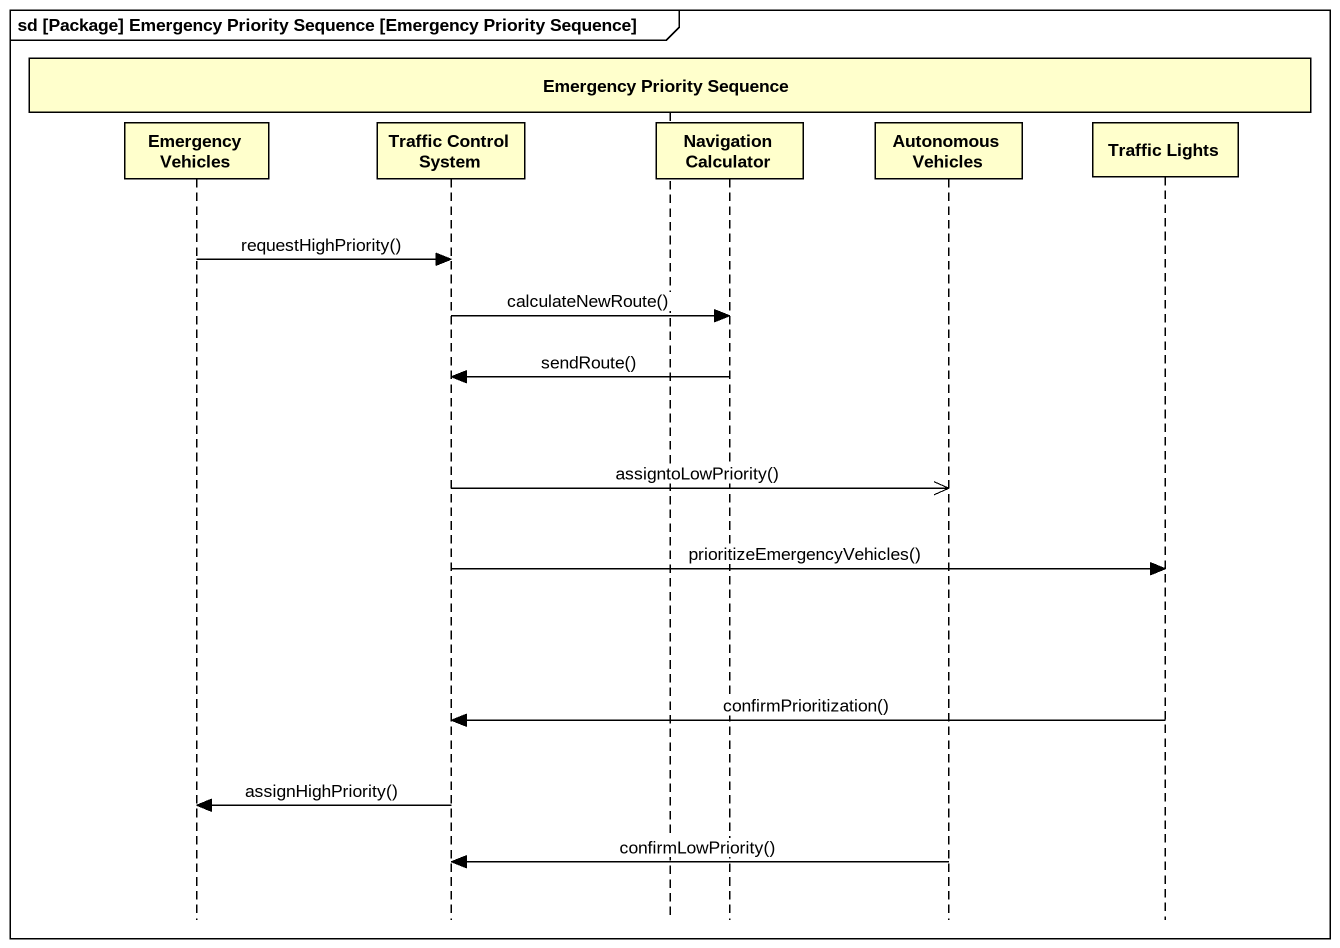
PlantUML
@startuml
mainframe sd [Package] Emergency Priority Sequence [Emergency Priority Sequence]
hide footbox
participant "Emergency Vehicles" as Emergency_Vehicles
participant "Traffic Control System" as Traffic_Control_System
participant "Emergency Priority Sequence" as Emergency_Priority_Sequence
participant "Navigation Calculator" as Navigation_Calculator
participant "Autonomous Vehicles" as Autonomous_Vehicles
participant "Traffic Lights" as Traffic_Lights

Emergency_Vehicles -> Traffic_Control_System : requestHighPriority()
Traffic_Control_System -> Navigation_Calculator : calculateNewRoute()
Navigation_Calculator -> Traffic_Control_System : sendRoute()
Traffic_Control_System ->> Autonomous_Vehicles : assigntoLowPriority()
Traffic_Control_System -> Traffic_Lights : prioritizeEmergencyVehicles()
Traffic_Lights -> Traffic_Control_System : confirmPrioritization()
Traffic_Control_System -> Emergency_Vehicles : assignHighPriority()
Autonomous_Vehicles -> Traffic_Control_System : confirmLowPriority()
@enduml
